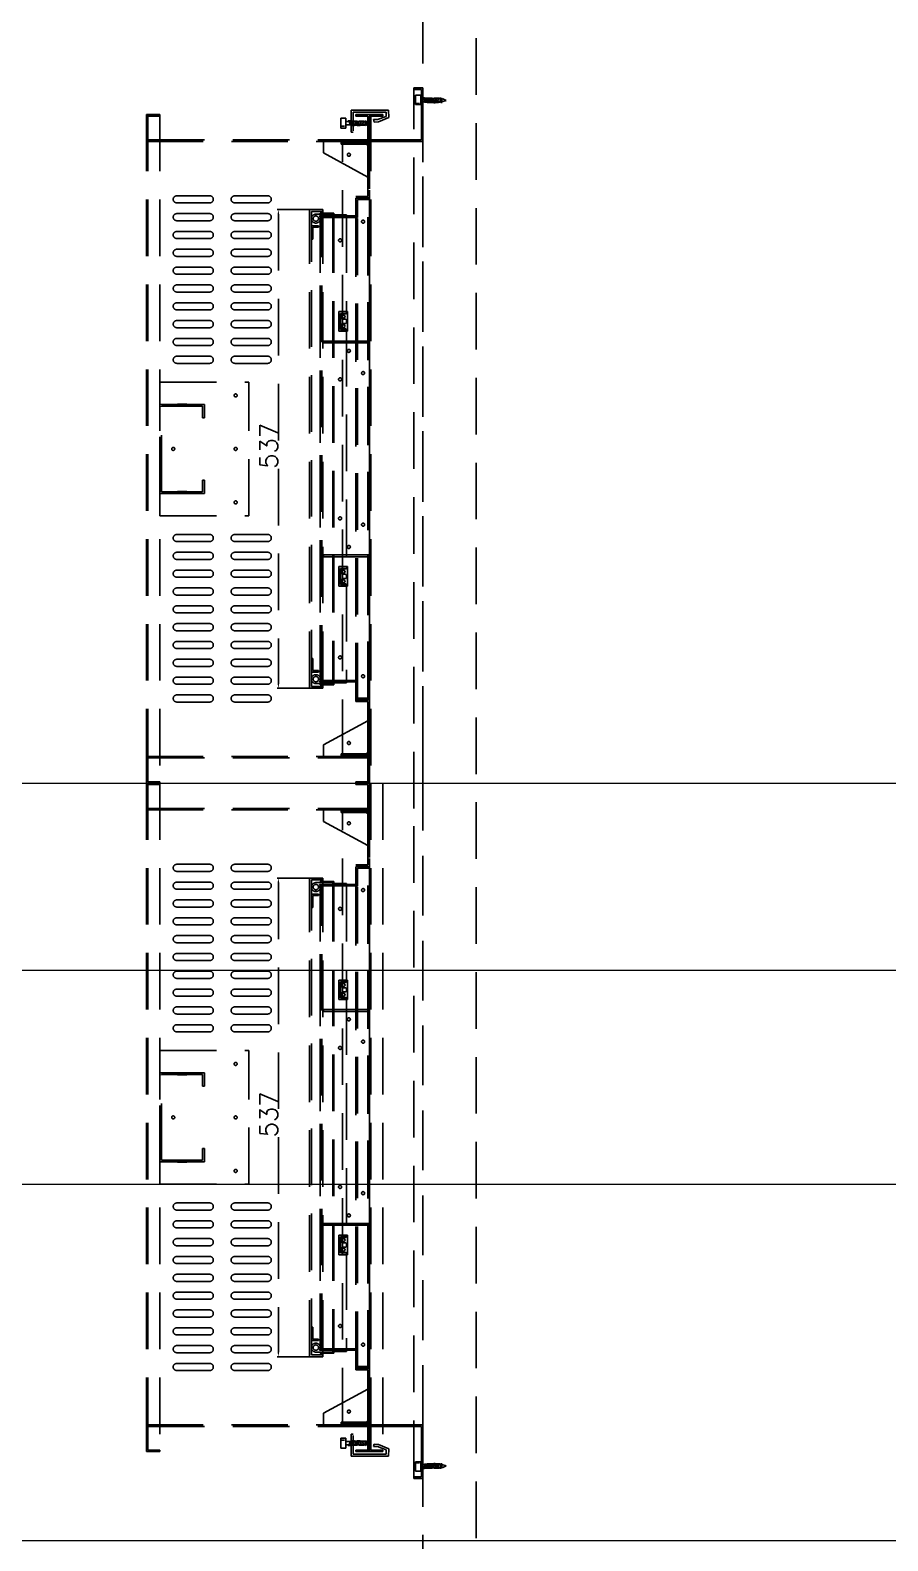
# Model space of a CAD drawing. Extents: x -32000 to 416743, y -254124 to 144214.
# Drawn here: x 249085 to 250047, y 60400 to 62095 of the extents above; entities that cross this region are included whole.
import ezdxf

# ---------------------------------------------------------------- set-up
doc = ezdxf.new("R2010")
doc.units = 0
doc.header["$LTSCALE"] = 10
doc.linetypes.add('XFM1Q40$0$HIDDEN', pattern=[9.525, 6.35, -3.175])
for name, color, linetype in [('XFM1Q40$0$TYPE14X10', 7, 'Continuous'), ('XFM7P40ICA$0$H12PL4$0$L40_19_MEJI', 252, 'Continuous'), ('XFM7P40ICA$0$H12PL4$0$L40_19_設備基礎', 252, 'Continuous')]:
    doc.layers.add(name, color=color, linetype=linetype)
doc.styles.add('XFM1Q40$0$STANDARD', font='SIMPLEX', dxfattribs={"bigfont": 'BIGFONT'})

# ---------------------------------------------------------------- blocks, each defined once
blk = doc.blocks.new('XFM1Q40')
at = {"layer": 'XFM1Q40$0$TYPE14X10', "color": 252, "linetype": 'XFM1Q40$0$HIDDEN'}
for p, q in [((249525, 59200), (249525, 63300)), ((249585, 59260), (249585, 63240)), ((249525, 62030), (249515, 62030)), ((249515, 62030), (249515, 62028.4)), ((249515, 61221.6), (249515, 62030)), ((249515, 62028.4), (249523.4, 62028.4)), ((249523.4, 61971.6), (249523.4, 62028.4)), ((249525, 61970), (249525, 62030)), ((249516.6, 62011.5), (249516.6, 62021.8)), ((249516.6, 62021.8), (249522.8, 62021.8)), ((249522.8, 62011.5), (249516.6, 62011.5)), ((249518, 62012.6), (249521.1, 62012.6)), ((249522.8, 62021.8), (249522.8, 62011.5)), ((249522.9, 62014.4), (249522.9, 62018.1)), ((249522.9, 62018.1), (249546.3, 62018.1)), ((249546.3, 62014.4), (249522.9, 62014.4)), ((249526.1, 62019.6), (249527.6, 62013.4)), ((249527.3, 62019.4), (249528.9, 62013.2)), ((249529, 62019.1), (249530.6, 62012.9)), ((249530.8, 62019.1), (249532.4, 62012.9)), ((249532.8, 62019.2), (249534.3, 62013)), ((249534.7, 62019.1), (249536.3, 62012.9)), ((249536.6, 62018.8), (249538.1, 62012.6)), ((249538.5, 62019.2), (249540.1, 62013)), ((249540.5, 62019.2), (249542, 62013)), ((249542.1, 62019.3), (249543.7, 62013.1)), ((249544.3, 62019.2), (249545.8, 62013)), ((249546.2, 62014.4), (249551, 62016)), ((249546.3, 62018.1), (249546.3, 62014.4)), ((249551, 62016), (249546.5, 62018)), ((249215, 62000), (249215, 61250)), ((249215, 61970), (249215, 62000)), ((249215, 62000), (249230, 62000)), ((249215, 62000), (249230, 62000)), ((249216.6, 62000), (249216.6, 61250)), ((249216.6, 61971.6), (249216.6, 61998.4)), ((249216.6, 61998.4), (249230, 61998.4)), ((249230, 62000), (249230, 61250)), ((249230, 61998.4), (249230, 62000)), ((249433, 61984.9), (249433, 61995.9)), ((249433, 61995.9), (249438.7, 61995.9)), ((249438.7, 61995.9), (249438.7, 61984.9)), ((249441.9, 61993.9), (249443.5, 61987.7)), ((249486.5, 62005.1), (249444.7, 62005.1)), ((249444.7, 62005.1), (249444.7, 61980.4)), ((249446.8, 61981.8), (249446.8, 62002.8)), ((249446.8, 62002.8), (249483.8, 62002.8)), ((249450, 61998.4), (249450, 62000)), ((249450, 62000), (249465, 62000)), ((249450, 62000), (249465, 62000)), ((249450, 61998.4), (249463.4, 61998.4)), ((249463.4, 61250), (249463.4, 62000)), ((249463.4, 61971.6), (249463.4, 61998.4)), ((249465, 62000), (249465, 61250)), ((249465, 62000), (249480, 62000)), ((249465, 62000), (249480, 62000)), ((249465, 61970), (249465, 62000)), ((249465, 62000), (249480, 62000)), ((249465, 62000), (249480, 62000)), ((249465, 61970), (249465, 62000)), ((249465, 61250), (249465, 62000)), ((249465, 61970), (249465, 62000)), ((249466.6, 62000), (249466.6, 61250)), ((249466.6, 61998.4), (249480, 61998.4)), ((249466.6, 61971.6), (249466.6, 61998.4)), ((249466.6, 61971.6), (249466.6, 61998.4)), ((249466.6, 61998.4), (249480, 61998.4)), ((249474.1, 61994.4), (249469.8, 61994.4)), ((249469.8, 61994.4), (249470.4, 61991.7)), ((249483.8, 61998.1), (249474.1, 61994.4)), ((249475.4, 61992.1), (249486.8, 61996.7)), ((249480, 61998.4), (249480, 62000)), ((249480, 61998.4), (249480, 62000)), ((249483.8, 62002.8), (249483.8, 61998.1)), ((249486.8, 61996.7), (249486.5, 62005.1)), ((249438.7, 61984.9), (249433, 61984.9)), ((249433.8, 61987), (249437, 61987)), ((249438.7, 61988.7), (249438.7, 61992.4)), ((249438.7, 61992.4), (249462.1, 61992.4)), ((249462.1, 61988.7), (249438.7, 61988.7)), ((249443.1, 61993.7), (249444.7, 61987.5)), ((249444.7, 61980.4), (249446.7, 61980.4)), ((249444.8, 61993.4), (249446.4, 61987.2)), ((249446.6, 61993.4), (249448.2, 61987.2)), ((249448.6, 61993.5), (249450.1, 61987.3)), ((249450.5, 61993.4), (249452.1, 61987.2)), ((249452.4, 61993.1), (249453.9, 61987)), ((249454.4, 61993.5), (249455.9, 61987.3)), ((249456.3, 61993.5), (249457.8, 61987.3)), ((249458, 61993.6), (249459.5, 61987.5)), ((249460.1, 61993.5), (249461.7, 61987.3)), ((249462.1, 61992.4), (249462.1, 61988.7)), ((249470.4, 61991.7), (249475.4, 61992.1)), ((249215, 61970), (249465, 61970)), ((249216.6, 61971.6), (249463.4, 61971.6)), ((249216.6, 61971.6), (249463.4, 61971.6)), ((249433.4, 61970), (249413.4, 61970)), ((249413.4, 61957), (249413.4, 61970)), ((249433.4, 61967), (249433.4, 61970)), ((249460.4, 61967), (249433.4, 61967)), ((249435, 61280.4), (249435, 61969.6)), ((249435, 61969.6), (249465, 61969.6)), ((249435, 61968), (249463.4, 61968)), ((249463.4, 61908.2), (249463.4, 61968)), ((249463.4, 61930), (249463.4, 61964)), ((249465, 61970), (249525, 61970)), ((249465, 61280.4), (249465, 61969.6)), ((249466.6, 61971.6), (249523.4, 61971.6)), ((249466.6, 61971.6), (249523.4, 61971.6)), ((249525, 61280), (249525, 61970)), ((249413.4, 61957), (249463.4, 61930)), ((249286, 61909), (249249, 61909)), ((249286, 61901), (249249, 61901)), ((249351, 61909), (249314, 61909)), ((249351, 61901), (249314, 61901)), ((249397.4, 61893.5), (249361.7, 61893.5)), ((249398, 61356.5), (249398, 61893.5)), ((249413, 61893.5), (249398, 61893.5)), ((249413, 61356.5), (249413, 61893.5)), ((249450, 61341.8), (249450, 61908.2)), ((249450, 61908.2), (249463.4, 61908.2)), ((249450, 61906.6), (249465, 61906.6)), ((249450, 61343.8), (249450, 61906.3)), ((249450, 61906.3), (249450, 61886.4)), ((249465, 61906.3), (249450, 61906.3)), ((249465, 61906.3), (249450, 61906.3)), ((249451.6, 61343.8), (249451.6, 61906.3)), ((249451.6, 61904.7), (249451.6, 61884.8)), ((249465, 61904.7), (249451.6, 61904.7)), ((249463.4, 61343.4), (249463.4, 61906.6)), ((249465, 61343.8), (249465, 61906.3)), ((249465, 61904.7), (249465, 61906.3)), ((249286, 61889), (249249, 61889)), ((249286, 61881), (249249, 61881)), ((249351, 61889), (249314, 61889)), ((249351, 61881), (249314, 61881)), ((249363, 61888.5), (249363, 61361.5)), ((249400, 61358.5), (249400, 61891.5)), ((249413, 61891.5), (249400, 61891.5)), ((249400, 61875.4), (249400, 61860.4)), ((249408, 61875.4), (249400, 61875.4)), ((249405, 61888.4), (249424, 61888.4)), ((249408, 61875.4), (249408, 61873.8)), ((249409, 61886.4), (249424, 61886.4)), ((249425.2, 61889.6), (249410, 61889.6)), ((249410, 61888.4), (249410, 61889.6)), ((249424, 61888.4), (249410, 61888.4)), ((249410, 61886.4), (249450, 61886.4)), ((249410, 61875.8), (249410, 61886.4)), ((249410, 61886.2), (249451.6, 61886.2)), ((249410, 61363.8), (249410, 61886.2)), ((249410, 61886), (249439.2, 61886)), ((249410, 61886), (249410, 61364)), ((249411.6, 61875.8), (249410, 61875.8)), ((249411.6, 61363.8), (249411.6, 61886.2)), ((249411.6, 61884.8), (249451.6, 61884.8)), ((249411.6, 61875.8), (249411.6, 61884.8)), ((249424, 61886.4), (249424, 61888.4)), ((249424, 61886.4), (249424, 61888.4)), ((249439.2, 61886.4), (249424, 61886.4)), ((249424, 61886), (249424, 61364)), ((249425.2, 61887.6), (249425.2, 61889.6)), ((249439.2, 61887.6), (249425.2, 61887.6)), ((249425.2, 61886), (249425.2, 61364)), ((249439.2, 61886.4), (249439.2, 61887.6)), ((249439.2, 61886), (249439.2, 61777.5)), ((249286, 61869), (249249, 61869)), ((249286, 61861), (249249, 61861)), ((249351, 61869), (249314, 61869)), ((249351, 61861), (249314, 61861)), ((249401.6, 61860.4), (249400, 61860.4)), ((249401.6, 61873.8), (249401.6, 61860.4)), ((249408, 61873.8), (249401.6, 61873.8)), ((249286, 61849), (249249, 61849)), ((249351, 61849), (249314, 61849)), ((249286, 61841), (249249, 61841)), ((249286, 61829), (249249, 61829)), ((249351, 61841), (249314, 61841)), ((249351, 61829), (249314, 61829)), ((249286, 61821), (249249, 61821)), ((249286, 61809), (249249, 61809)), ((249351, 61821), (249314, 61821)), ((249351, 61809), (249314, 61809)), ((249286, 61801), (249249, 61801)), ((249351, 61801), (249314, 61801)), ((249286, 61789), (249249, 61789)), ((249286, 61781), (249249, 61781)), ((249351, 61789), (249314, 61789)), ((249351, 61781), (249314, 61781)), ((249430.6, 61779.1), (249440.6, 61779.1)), ((249430.6, 61779.1), (249430.6, 61757.1)), ((249432.6, 61777.1), (249440.6, 61777.1)), ((249432.6, 61777.1), (249432.6, 61759.1)), ((249436, 61776.5), (249438.2, 61776.5)), ((249440.6, 61757.1), (249440.6, 61779.1)), ((249286, 61769), (249249, 61769)), ((249286, 61761), (249249, 61761)), ((249351, 61769), (249314, 61769)), ((249351, 61761), (249314, 61761)), ((249430.6, 61757.1), (249440.6, 61757.1)), ((249432.6, 61759.1), (249440.6, 61759.1)), ((249436, 61770.5), (249438.2, 61770.5)), ((249436, 61765.7), (249438.2, 61765.7)), ((249436, 61759.7), (249438.2, 61759.7)), ((249439.2, 61769.5), (249439.2, 61766.7)), ((249439.2, 61758.7), (249439.2, 61491.3)), ((249286, 61749), (249249, 61749)), ((249286, 61741), (249249, 61741)), ((249351, 61749), (249314, 61749)), ((249351, 61741), (249314, 61741)), ((249465, 61746), (249413.4, 61746)), ((249413.4, 61746), (249413.4, 61744)), ((249465, 61744), (249413.4, 61744)), ((249463.4, 61746), (249463.4, 61744)), ((249286, 61729), (249249, 61729)), ((249351, 61729), (249314, 61729)), ((249286, 61721), (249249, 61721)), ((249351, 61721), (249314, 61721)), ((249230, 61700), (249330, 61700)), ((249230, 61550), (249230, 61700)), ((249330, 61550), (249330, 61700)), ((249230, 61675), (249280, 61675)), ((249230, 61575), (249230, 61675)), ((249232, 61577), (249232, 61673)), ((249232, 61673), (249278, 61673)), ((249260.3, 61675.1), (249249.7, 61675.1)), ((249249.7, 61675.1), (249249.7, 61672.9)), ((249249.7, 61672.9), (249260.3, 61672.9)), ((249250, 61675), (249250, 61673)), ((249260, 61675), (249260, 61673)), ((249260.3, 61675.1), (249260.3, 61672.9)), ((249278, 61660), (249278, 61673)), ((249280, 61660), (249280, 61675)), ((249278, 61660), (249280, 61660)), ((249278, 61590), (249280, 61590)), ((249278, 61577), (249278, 61590)), ((249280, 61575), (249280, 61590)), ((249230, 61575), (249280, 61575)), ((249232, 61577), (249278, 61577)), ((249249.7, 61574.9), (249249.7, 61577.1)), ((249249.7, 61577.1), (249260.3, 61577.1)), ((249260.3, 61574.9), (249249.7, 61574.9)), ((249250, 61575), (249250, 61577)), ((249260, 61575), (249260, 61577)), ((249260.3, 61574.9), (249260.3, 61577.1)), ((249230, 61550), (249330, 61550)), ((249286, 61529), (249249, 61529)), ((249286, 61521), (249249, 61521)), ((249351, 61529), (249314, 61529)), ((249351, 61521), (249314, 61521)), ((249286, 61509), (249249, 61509)), ((249351, 61509), (249314, 61509)), ((249465, 61506), (249413.4, 61506)), ((249413.4, 61504), (249413.4, 61506)), ((249465, 61504), (249413.4, 61504)), ((249463.4, 61504), (249463.4, 61506)), ((249286, 61501), (249249, 61501)), ((249286, 61489), (249249, 61489)), ((249351, 61501), (249314, 61501)), ((249351, 61489), (249314, 61489)), ((249430.6, 61492.9), (249430.6, 61470.9)), ((249430.6, 61492.9), (249440.6, 61492.9)), ((249432.6, 61490.9), (249432.6, 61472.9)), ((249432.6, 61490.9), (249440.6, 61490.9)), ((249436, 61490.3), (249438.2, 61490.3)), ((249440.6, 61470.9), (249440.6, 61492.9)), ((249286, 61481), (249249, 61481)), ((249286, 61469), (249249, 61469)), ((249351, 61481), (249314, 61481)), ((249351, 61469), (249314, 61469)), ((249430.6, 61470.9), (249440.6, 61470.9)), ((249432.6, 61472.9), (249440.6, 61472.9)), ((249436, 61484.3), (249438.2, 61484.3)), ((249436, 61479.5), (249438.2, 61479.5)), ((249436, 61473.5), (249438.2, 61473.5)), ((249439.2, 61483.3), (249439.2, 61480.5)), ((249439.2, 61472.5), (249439.2, 61364)), ((249286, 61461), (249249, 61461)), ((249351, 61461), (249314, 61461)), ((249286, 61449), (249249, 61449)), ((249286, 61441), (249249, 61441)), ((249351, 61449), (249314, 61449)), ((249351, 61441), (249314, 61441)), ((249286, 61429), (249249, 61429)), ((249286, 61421), (249249, 61421)), ((249351, 61429), (249314, 61429)), ((249351, 61421), (249314, 61421)), ((249286, 61409), (249249, 61409)), ((249286, 61401), (249249, 61401)), ((249351, 61409), (249314, 61409)), ((249351, 61401), (249314, 61401)), ((249286, 61389), (249249, 61389)), ((249351, 61389), (249314, 61389)), ((249400, 61374.7), (249400, 61389.7)), ((249401.6, 61389.7), (249400, 61389.7)), ((249401.6, 61376.3), (249401.6, 61389.7)), ((249286, 61381), (249249, 61381)), ((249286, 61369), (249249, 61369)), ((249351, 61381), (249314, 61381)), ((249351, 61369), (249314, 61369)), ((249408, 61374.7), (249400, 61374.7)), ((249408, 61376.3), (249401.6, 61376.3)), ((249408, 61374.7), (249408, 61376.3)), ((249411.6, 61374.3), (249410, 61374.3)), ((249410, 61374.3), (249410, 61363.7)), ((249411.6, 61374.3), (249411.6, 61365.3)), ((249286, 61361), (249249, 61361)), ((249351, 61361), (249314, 61361)), ((249397.4, 61356.5), (249361.7, 61356.5)), ((249413, 61356.5), (249398, 61356.5)), ((249413, 61358.5), (249400, 61358.5)), ((249405, 61361.7), (249424, 61361.7)), ((249409, 61363.7), (249424, 61363.7)), ((249410, 61364), (249439.2, 61364)), ((249410, 61363.8), (249451.6, 61363.8)), ((249410, 61363.7), (249450, 61363.7)), ((249410, 61361.7), (249410, 61360.5)), ((249424, 61361.7), (249410, 61361.7)), ((249425.2, 61360.5), (249410, 61360.5)), ((249411.6, 61365.3), (249451.6, 61365.3)), ((249439.2, 61363.7), (249424, 61363.7)), ((249424, 61363.7), (249424, 61361.7)), ((249424, 61363.7), (249424, 61361.7)), ((249439.2, 61362.5), (249425.2, 61362.5)), ((249425.2, 61362.5), (249425.2, 61360.5)), ((249439.2, 61363.7), (249439.2, 61362.5)), ((249450, 61343.8), (249450, 61363.7)), ((249451.6, 61345.4), (249451.6, 61365.3)), ((249286, 61349), (249249, 61349)), ((249286, 61341), (249249, 61341)), ((249351, 61349), (249314, 61349)), ((249351, 61341), (249314, 61341)), ((249465, 61343.8), (249450, 61343.8)), ((249450, 61343.8), (249465, 61343.8)), ((249450, 61343.4), (249465, 61343.4)), ((249450, 61341.8), (249463.4, 61341.8)), ((249465, 61345.4), (249451.6, 61345.4)), ((249463.4, 61282), (249463.4, 61341.8)), ((249465, 61345.4), (249465, 61343.8)), ((249413.4, 61293), (249463.4, 61320)), ((249463.4, 61320), (249463.4, 61286)), ((249413.4, 61293), (249413.4, 61280)), ((249433.4, 61283), (249433.4, 61280)), ((249460.4, 61283), (249433.4, 61283)), ((249215, 61280), (249465, 61280)), ((249215, 61280), (249215, 61250)), ((249216.6, 61278.4), (249463.4, 61278.4)), ((249216.6, 61278.4), (249463.4, 61278.4)), ((249216.6, 61278.4), (249216.6, 61251.6)), ((249433.4, 61280), (249413.4, 61280)), ((249435, 61282), (249463.4, 61282)), ((249435, 61280.4), (249465, 61280.4)), ((249463.4, 61278.4), (249463.4, 61251.6)), ((249465, 61280), (249465, 61250)), ((249515, 60471.6), (249515, 61280)), ((249525, 61220), (249525, 61280)), ((249215, 61250), (249215, 60500)), ((249215, 61220), (249215, 61250)), ((249215, 61250), (249230, 61250)), ((249215, 61250), (249230, 61250)), ((249215, 61250), (249230, 61250)), ((249215, 61250), (249230, 61250)), ((249216.6, 61251.6), (249230, 61251.6)), ((249216.6, 61250), (249216.6, 60500)), ((249216.6, 61221.6), (249216.6, 61248.4)), ((249216.6, 61248.4), (249230, 61248.4)), ((249230, 61251.6), (249230, 61250)), ((249230, 61250), (249230, 60500)), ((249230, 61248.4), (249230, 61250)), ((249450, 61251.6), (249450, 61250)), ((249450, 61251.6), (249463.4, 61251.6)), ((249450, 61248.4), (249450, 61250)), ((249450, 61250), (249465, 61250)), ((249450, 61250), (249465, 61250)), ((249450, 61250), (249465, 61250)), ((249450, 61250), (249465, 61250)), ((249450, 61248.4), (249463.4, 61248.4)), ((249463.4, 60500), (249463.4, 61250)), ((249463.4, 61221.6), (249463.4, 61248.4)), ((249465, 61250), (249465, 60500)), ((249465, 60500), (249465, 61250)), ((249465, 61220), (249465, 61250)), ((249466.6, 61250), (249466.6, 60500)), ((249480, 61250), (249480, 60500)), ((249215, 61220), (249465, 61220)), ((249216.6, 61221.6), (249463.4, 61221.6)), ((249216.6, 61221.6), (249463.4, 61221.6)), ((249433.4, 61220), (249413.4, 61220)), ((249413.4, 61207), (249413.4, 61220)), ((249433.4, 61217), (249433.4, 61220)), ((249460.4, 61217), (249433.4, 61217)), ((249435, 60530.4), (249435, 61219.6)), ((249435, 61219.6), (249465, 61219.6)), ((249435, 61218), (249463.4, 61218)), ((249463.4, 61158.2), (249463.4, 61218)), ((249465, 60530.4), (249465, 61219.6)), ((249525, 60530), (249525, 61220)), ((249413.4, 61207), (249463.4, 61180)), ((249463.4, 61180), (249463.4, 61214)), ((249286, 61159), (249249, 61159)), ((249286, 61151), (249249, 61151)), ((249351, 61159), (249314, 61159)), ((249351, 61151), (249314, 61151)), ((249450, 60591.8), (249450, 61158.2)), ((249450, 61158.2), (249463.4, 61158.2)), ((249450, 61156.6), (249465, 61156.6)), ((249450, 60593.8), (249450, 61156.3)), ((249450, 61156.3), (249450, 61136.4)), ((249465, 61156.3), (249450, 61156.3)), ((249465, 61156.3), (249450, 61156.3)), ((249451.6, 60593.8), (249451.6, 61156.3)), ((249451.6, 61154.7), (249451.6, 61134.8)), ((249465, 61154.7), (249451.6, 61154.7)), ((249463.4, 60593.4), (249463.4, 61156.6)), ((249465, 60593.8), (249465, 61156.3)), ((249465, 61154.7), (249465, 61156.3)), ((249286, 61139), (249249, 61139)), ((249286, 61131), (249249, 61131)), ((249351, 61139), (249314, 61139)), ((249351, 61131), (249314, 61131)), ((249397.4, 61143.5), (249361.7, 61143.5)), ((249363, 61138.5), (249363, 60611.5)), ((249398, 60606.5), (249398, 61143.5)), ((249413, 61143.5), (249398, 61143.5)), ((249400, 60608.5), (249400, 61141.5)), ((249413, 61141.5), (249400, 61141.5)), ((249405, 61138.4), (249424, 61138.4)), ((249409, 61136.4), (249424, 61136.4)), ((249425.2, 61139.6), (249410, 61139.6)), ((249410, 61138.4), (249410, 61139.6)), ((249424, 61138.4), (249410, 61138.4)), ((249410, 61136.4), (249450, 61136.4)), ((249410, 61125.8), (249410, 61136.4)), ((249410, 61136.2), (249451.6, 61136.2)), ((249410, 60613.8), (249410, 61136.2)), ((249410, 61136), (249439.2, 61136)), ((249410, 61136), (249410, 60614)), ((249411.6, 60613.8), (249411.6, 61136.2)), ((249411.6, 61134.8), (249451.6, 61134.8)), ((249411.6, 61125.8), (249411.6, 61134.8)), ((249413, 60606.5), (249413, 61143.5)), ((249424, 61136.4), (249424, 61138.4)), ((249424, 61136.4), (249424, 61138.4)), ((249439.2, 61136.4), (249424, 61136.4)), ((249424, 61136), (249424, 60614)), ((249425.2, 61137.6), (249425.2, 61139.6)), ((249439.2, 61137.6), (249425.2, 61137.6)), ((249425.2, 61136), (249425.2, 60614)), ((249439.2, 61136.4), (249439.2, 61137.6)), ((249439.2, 61136), (249439.2, 61027.5)), ((249286, 61119), (249249, 61119)), ((249351, 61119), (249314, 61119)), ((249400, 61125.4), (249400, 61110.4)), ((249408, 61125.4), (249400, 61125.4)), ((249401.6, 61123.8), (249401.6, 61110.4)), ((249408, 61123.8), (249401.6, 61123.8)), ((249408, 61125.4), (249408, 61123.8)), ((249411.6, 61125.8), (249410, 61125.8)), ((249286, 61111), (249249, 61111)), ((249286, 61099), (249249, 61099)), ((249351, 61111), (249314, 61111)), ((249351, 61099), (249314, 61099)), ((249401.6, 61110.4), (249400, 61110.4)), ((249286, 61091), (249249, 61091)), ((249286, 61079), (249249, 61079)), ((249351, 61091), (249314, 61091)), ((249351, 61079), (249314, 61079)), ((249286, 61071), (249249, 61071)), ((249351, 61071), (249314, 61071)), ((249286, 61059), (249249, 61059)), ((249286, 61051), (249249, 61051)), ((249351, 61059), (249314, 61059)), ((249351, 61051), (249314, 61051)), ((249286, 61039), (249249, 61039)), ((249286, 61031), (249249, 61031)), ((249351, 61039), (249314, 61039)), ((249351, 61031), (249314, 61031)), ((249430.6, 61029.1), (249440.6, 61029.1)), ((249430.6, 61029.1), (249430.6, 61007.1)), ((249440.6, 61007.1), (249440.6, 61029.1)), ((249286, 61019), (249249, 61019)), ((249286, 61011), (249249, 61011)), ((249351, 61019), (249314, 61019)), ((249351, 61011), (249314, 61011)), ((249432.6, 61027.1), (249440.6, 61027.1)), ((249432.6, 61027.1), (249432.6, 61009.1)), ((249436, 61026.5), (249438.2, 61026.5)), ((249436, 61020.5), (249438.2, 61020.5)), ((249436, 61015.7), (249438.2, 61015.7)), ((249439.2, 61019.5), (249439.2, 61016.7)), ((249286, 60999), (249249, 60999)), ((249351, 60999), (249314, 60999)), ((249465, 60996), (249413.4, 60996)), ((249413.4, 60996), (249413.4, 60994)), ((249465, 60994), (249413.4, 60994)), ((249430.6, 61007.1), (249440.6, 61007.1)), ((249432.6, 61009.1), (249440.6, 61009.1)), ((249436, 61009.7), (249438.2, 61009.7)), ((249439.2, 61008.7), (249439.2, 60741.3)), ((249463.4, 60996), (249463.4, 60994)), ((249286, 60991), (249249, 60991)), ((249286, 60979), (249249, 60979)), ((249351, 60991), (249314, 60991)), ((249351, 60979), (249314, 60979)), ((249286, 60971), (249249, 60971)), ((249351, 60971), (249314, 60971)), ((249230, 60950), (249330, 60950)), ((249230, 60800), (249230, 60950)), ((249330, 60800), (249330, 60950)), ((249230, 60925), (249280, 60925)), ((249230, 60825), (249230, 60925)), ((249232, 60827), (249232, 60923)), ((249232, 60923), (249278, 60923)), ((249260.3, 60925.1), (249249.7, 60925.1)), ((249249.7, 60925.1), (249249.7, 60922.9)), ((249249.7, 60922.9), (249260.3, 60922.9)), ((249250, 60925), (249250, 60923)), ((249260, 60925), (249260, 60923)), ((249260.3, 60925.1), (249260.3, 60922.9)), ((249278, 60910), (249278, 60923)), ((249278, 60910), (249280, 60910)), ((249280, 60910), (249280, 60925)), ((249230, 60825), (249280, 60825)), ((249232, 60827), (249278, 60827)), ((249249.7, 60824.9), (249249.7, 60827.1)), ((249249.7, 60827.1), (249260.3, 60827.1)), ((249260.3, 60824.9), (249249.7, 60824.9)), ((249250, 60825), (249250, 60827)), ((249260, 60825), (249260, 60827)), ((249260.3, 60824.9), (249260.3, 60827.1)), ((249278, 60840), (249280, 60840)), ((249278, 60827), (249278, 60840)), ((249280, 60825), (249280, 60840)), ((249230, 60800), (249330, 60800)), ((249286, 60779), (249249, 60779)), ((249351, 60779), (249314, 60779)), ((249286, 60771), (249249, 60771)), ((249286, 60759), (249249, 60759)), ((249351, 60771), (249314, 60771)), ((249351, 60759), (249314, 60759)), ((249286, 60751), (249249, 60751)), ((249351, 60751), (249314, 60751)), ((249465, 60756), (249413.4, 60756)), ((249413.4, 60754), (249413.4, 60756)), ((249465, 60754), (249413.4, 60754)), ((249430.6, 60742.9), (249430.6, 60720.9)), ((249430.6, 60742.9), (249440.6, 60742.9)), ((249432.6, 60740.9), (249432.6, 60722.9)), ((249432.6, 60740.9), (249440.6, 60740.9)), ((249436, 60740.3), (249438.2, 60740.3)), ((249440.6, 60720.9), (249440.6, 60742.9)), ((249463.4, 60754), (249463.4, 60756)), ((249286, 60739), (249249, 60739)), ((249286, 60731), (249249, 60731)), ((249351, 60739), (249314, 60739)), ((249351, 60731), (249314, 60731)), ((249432.6, 60722.9), (249440.6, 60722.9)), ((249436, 60734.3), (249438.2, 60734.3)), ((249436, 60729.5), (249438.2, 60729.5)), ((249436, 60723.5), (249438.2, 60723.5)), ((249439.2, 60733.3), (249439.2, 60730.5)), ((249286, 60719), (249249, 60719)), ((249286, 60711), (249249, 60711)), ((249351, 60719), (249314, 60719)), ((249351, 60711), (249314, 60711)), ((249430.6, 60720.9), (249440.6, 60720.9)), ((249439.2, 60722.5), (249439.2, 60614)), ((249286, 60699), (249249, 60699)), ((249286, 60691), (249249, 60691)), ((249351, 60699), (249314, 60699)), ((249351, 60691), (249314, 60691)), ((249286, 60679), (249249, 60679)), ((249351, 60679), (249314, 60679)), ((249286, 60671), (249249, 60671)), ((249286, 60659), (249249, 60659)), ((249351, 60671), (249314, 60671)), ((249351, 60659), (249314, 60659)), ((249286, 60651), (249249, 60651)), ((249286, 60639), (249249, 60639)), ((249351, 60651), (249314, 60651)), ((249351, 60639), (249314, 60639)), ((249400, 60624.7), (249400, 60639.7)), ((249401.6, 60639.7), (249400, 60639.7)), ((249401.6, 60626.3), (249401.6, 60639.7)), ((249286, 60631), (249249, 60631)), ((249351, 60631), (249314, 60631)), ((249408, 60624.7), (249400, 60624.7)), ((249408, 60626.3), (249401.6, 60626.3)), ((249408, 60624.7), (249408, 60626.3)), ((249411.6, 60624.3), (249410, 60624.3)), ((249410, 60624.3), (249410, 60613.7)), ((249411.6, 60624.3), (249411.6, 60615.3)), ((249286, 60619), (249249, 60619)), ((249286, 60611), (249249, 60611)), ((249351, 60619), (249314, 60619)), ((249351, 60611), (249314, 60611)), ((249397.4, 60606.5), (249361.7, 60606.5)), ((249413, 60606.5), (249398, 60606.5)), ((249413, 60608.5), (249400, 60608.5)), ((249405, 60611.7), (249424, 60611.7)), ((249409, 60613.7), (249424, 60613.7)), ((249410, 60614), (249439.2, 60614)), ((249410, 60613.8), (249451.6, 60613.8)), ((249410, 60613.7), (249450, 60613.7)), ((249410, 60611.7), (249410, 60610.5)), ((249424, 60611.7), (249410, 60611.7)), ((249425.2, 60610.5), (249410, 60610.5)), ((249411.6, 60615.3), (249451.6, 60615.3)), ((249439.2, 60613.7), (249424, 60613.7)), ((249424, 60613.7), (249424, 60611.7)), ((249424, 60613.7), (249424, 60611.7)), ((249439.2, 60612.5), (249425.2, 60612.5)), ((249425.2, 60612.5), (249425.2, 60610.5)), ((249439.2, 60613.7), (249439.2, 60612.5)), ((249450, 60593.8), (249450, 60613.7)), ((249451.6, 60595.4), (249451.6, 60615.3)), ((249286, 60599), (249249, 60599)), ((249286, 60591), (249249, 60591)), ((249351, 60599), (249314, 60599)), ((249351, 60591), (249314, 60591)), ((249465, 60593.8), (249450, 60593.8)), ((249450, 60593.8), (249465, 60593.8)), ((249450, 60593.4), (249465, 60593.4)), ((249450, 60591.8), (249463.4, 60591.8)), ((249465, 60595.4), (249451.6, 60595.4)), ((249463.4, 60532), (249463.4, 60591.8)), ((249465, 60595.4), (249465, 60593.8)), ((249413.4, 60543), (249463.4, 60570)), ((249463.4, 60570), (249463.4, 60536)), ((249413.4, 60543), (249413.4, 60530)), ((249215, 60530), (249465, 60530)), ((249215, 60530), (249215, 60500)), ((249216.6, 60528.4), (249463.4, 60528.4)), ((249216.6, 60528.4), (249463.4, 60528.4)), ((249216.6, 60528.4), (249216.6, 60501.6)), ((249433.4, 60530), (249413.4, 60530)), ((249433.4, 60533), (249433.4, 60530)), ((249460.4, 60533), (249433.4, 60533)), ((249435, 60532), (249463.4, 60532)), ((249435, 60530.4), (249465, 60530.4)), ((249444.7, 60494.9), (249444.7, 60519.6)), ((249444.7, 60519.6), (249446.7, 60519.6)), ((249463.4, 60528.4), (249463.4, 60501.6)), ((249465, 60530), (249465, 60500)), ((249465, 60530), (249525, 60530)), ((249465, 60530), (249465, 60500)), ((249466.6, 60528.4), (249523.4, 60528.4)), ((249466.6, 60528.4), (249523.4, 60528.4)), ((249466.6, 60528.4), (249466.6, 60501.6)), ((249523.4, 60528.4), (249523.4, 60471.6)), ((249525, 60530), (249525, 60470)), ((249433, 60515.1), (249433, 60504.1)), ((249438.7, 60515.1), (249433, 60515.1)), ((249433, 60504.1), (249438.7, 60504.1)), ((249433.8, 60513), (249437, 60513)), ((249438.7, 60504.1), (249438.7, 60515.1)), ((249438.7, 60511.3), (249438.7, 60507.6)), ((249462.1, 60511.3), (249438.7, 60511.3)), ((249438.7, 60507.6), (249462.1, 60507.6)), ((249441.9, 60506.1), (249443.5, 60512.3)), ((249443.1, 60506.3), (249444.7, 60512.5)), ((249444.8, 60506.6), (249446.4, 60512.8)), ((249446.6, 60506.6), (249448.2, 60512.8)), ((249446.8, 60518.2), (249446.8, 60497.2)), ((249448.6, 60506.5), (249450.1, 60512.7)), ((249450.5, 60506.6), (249452.1, 60512.8)), ((249452.4, 60506.9), (249453.9, 60513)), ((249454.4, 60506.5), (249455.9, 60512.7)), ((249456.3, 60506.5), (249457.8, 60512.7)), ((249458, 60506.4), (249459.5, 60512.5)), ((249460.1, 60506.5), (249461.7, 60512.7)), ((249462.1, 60507.6), (249462.1, 60511.3)), ((249469.8, 60505.6), (249470.4, 60508.3)), ((249474.1, 60505.6), (249469.8, 60505.6)), ((249470.4, 60508.3), (249475.4, 60507.9)), ((249483.8, 60501.9), (249474.1, 60505.6)), ((249475.4, 60507.9), (249486.8, 60503.3)), ((249486.8, 60503.3), (249486.5, 60494.9)), ((249215, 60500), (249230, 60500)), ((249215, 60500), (249230, 60500)), ((249216.6, 60501.6), (249230, 60501.6)), ((249230, 60501.6), (249230, 60500)), ((249486.5, 60494.9), (249444.7, 60494.9)), ((249446.8, 60497.2), (249483.8, 60497.2)), ((249450, 60501.6), (249450, 60500)), ((249450, 60501.6), (249463.4, 60501.6)), ((249450, 60501.6), (249463.4, 60501.6)), ((249450, 60501.6), (249450, 60500)), ((249450, 60500), (249465, 60500)), ((249450, 60500), (249465, 60500)), ((249450, 60500), (249465, 60500)), ((249450, 60500), (249465, 60500)), ((249465, 60500), (249480, 60500)), ((249465, 60500), (249480, 60500)), ((249465, 60500), (249480, 60500)), ((249465, 60500), (249480, 60500)), ((249465, 60500), (249480, 60500)), ((249465, 60500), (249480, 60500)), ((249466.6, 60501.6), (249480, 60501.6)), ((249466.6, 60501.6), (249480, 60501.6)), ((249466.6, 60501.6), (249480, 60501.6)), ((249480, 60501.6), (249480, 60500)), ((249480, 60501.6), (249480, 60500)), ((249480, 60501.6), (249480, 60500)), ((249483.8, 60497.2), (249483.8, 60501.9)), ((249516.6, 60488.5), (249516.6, 60478.2)), ((249522.8, 60488.5), (249516.6, 60488.5)), ((249518, 60487.4), (249521.1, 60487.4)), ((249522.8, 60478.2), (249522.8, 60488.5)), ((249522.9, 60485.6), (249522.9, 60481.9)), ((249546.3, 60485.6), (249522.9, 60485.6)), ((249526.1, 60480.4), (249527.6, 60486.6)), ((249527.3, 60480.6), (249528.9, 60486.8)), ((249529, 60480.9), (249530.6, 60487.1)), ((249530.8, 60480.9), (249532.4, 60487.1)), ((249532.8, 60480.8), (249534.3, 60487)), ((249534.7, 60480.9), (249536.3, 60487.1)), ((249536.6, 60481.2), (249538.1, 60487.4)), ((249538.5, 60480.8), (249540.1, 60487)), ((249540.5, 60480.8), (249542, 60487)), ((249542.1, 60480.7), (249543.7, 60486.9)), ((249544.3, 60480.8), (249545.8, 60487)), ((249546.2, 60485.6), (249551, 60484)), ((249546.3, 60481.9), (249546.3, 60485.6)), ((249515, 60470), (249515, 60471.6)), ((249515, 60471.6), (249523.4, 60471.6)), ((249515, 60470), (249515, 60471.6)), ((249515, 60471.6), (249523.4, 60471.6)), ((249525, 60470), (249515, 60470)), ((249525, 60470), (249515, 60470)), ((249516.6, 60478.2), (249522.8, 60478.2)), ((249522.9, 60481.9), (249546.3, 60481.9)), ((249551, 60484), (249546.5, 60482))]:
    blk.add_line(p, q, dxfattribs=at)
for centre, radius in [((249442, 61955), 1.7), ((249442, 61955), 1.7), ((249405, 61883.4), 3), ((249458, 61880), 1.7), ((249458, 61880), 1.7), ((249432.2, 61859), 1.7), ((249432.2, 61859), 1.7), ((249436, 61773.5), 1.7), ((249436, 61773.5), 1.7), ((249436, 61773.5), 1.7), ((249436, 61762.7), 1.7), ((249436, 61762.7), 1.7), ((249436, 61762.7), 1.7), ((249442, 61735), 1.7), ((249442, 61735), 1.7), ((249458, 61710), 1.7), ((249458, 61710), 1.7), ((249432.2, 61703), 1.7), ((249432.2, 61703), 1.7), ((249315, 61685), 1.7), ((249315, 61685), 1.7), ((249245, 61625), 1.7), ((249245, 61625), 1.7), ((249315, 61625), 1.7), ((249315, 61625), 1.7), ((249315, 61565), 1.7), ((249315, 61565), 1.7), ((249432.2, 61547), 1.7), ((249432.2, 61547), 1.7), ((249458, 61540), 1.7), ((249458, 61540), 1.7), ((249442, 61515), 1.7), ((249442, 61515), 1.7), ((249436, 61487.3), 1.7), ((249436, 61487.3), 1.7), ((249436, 61476.5), 1.7), ((249436, 61476.5), 1.7), ((249432.2, 61391), 1.7), ((249432.2, 61391), 1.7), ((249405, 61366.7), 3), ((249458, 61370), 1.7), ((249458, 61370), 1.7), ((249442, 61295), 1.7), ((249442, 61295), 1.7), ((249442, 61205), 1.7), ((249442, 61205), 1.7), ((249405, 61133.4), 3), ((249458, 61130), 1.7), ((249458, 61130), 1.7), ((249432.2, 61109), 1.7), ((249432.2, 61109), 1.7), ((249436, 61023.5), 1.7), ((249436, 61023.5), 1.7), ((249436, 61023.5), 1.7), ((249436, 61012.7), 1.7), ((249436, 61012.7), 1.7), ((249436, 61012.7), 1.7), ((249442, 60985), 1.7), ((249442, 60985), 1.7), ((249458, 60960), 1.7), ((249458, 60960), 1.7), ((249432.2, 60953), 1.7), ((249432.2, 60953), 1.7), ((249315, 60935), 1.7), ((249315, 60935), 1.7), ((249245, 60875), 1.7), ((249245, 60875), 1.7), ((249315, 60875), 1.7), ((249315, 60875), 1.7), ((249315, 60815), 1.7), ((249315, 60815), 1.7), ((249432.2, 60797), 1.7), ((249432.2, 60797), 1.7), ((249458, 60790), 1.7), ((249458, 60790), 1.7), ((249442, 60765), 1.7), ((249442, 60765), 1.7), ((249436, 60737.3), 1.7), ((249436, 60737.3), 1.7), ((249436, 60726.5), 1.7), ((249436, 60726.5), 1.7), ((249432.2, 60641), 1.7), ((249432.2, 60641), 1.7), ((249458, 60620), 1.7), ((249458, 60620), 1.7), ((249405, 60616.7), 3), ((249442, 60545), 1.7), ((249442, 60545), 1.7)]:
    blk.add_circle(centre, radius, dxfattribs=at)
for centre, radius, start, end in [((249460.4, 61964), 3, 0, 90), ((249249, 61905), 4, 90, 270), ((249286, 61905), 4, 270, 90), ((249314, 61905), 4, 90, 270), ((249351, 61905), 4, 270, 90), ((249249, 61885), 4, 90, 270), ((249286, 61885), 4, 270, 90), ((249314, 61885), 4, 90, 270), ((249351, 61885), 4, 270, 90), ((249405, 61883.4), 5, 90, 36.8699), ((249249, 61865), 4, 90, 270), ((249286, 61865), 4, 270, 90), ((249314, 61865), 4, 90, 270), ((249351, 61865), 4, 270, 90), ((249249, 61845), 4, 90, 270), ((249286, 61845), 4, 270, 90), ((249314, 61845), 4, 90, 270), ((249351, 61845), 4, 270, 90), ((249249, 61825), 4, 90, 270), ((249286, 61825), 4, 270, 90), ((249314, 61825), 4, 90, 270), ((249351, 61825), 4, 270, 90), ((249249, 61805), 4, 90, 270), ((249286, 61805), 4, 270, 90), ((249314, 61805), 4, 90, 270), ((249351, 61805), 4, 270, 90), ((249249, 61785), 4, 90, 270), ((249286, 61785), 4, 270, 90), ((249314, 61785), 4, 90, 270), ((249351, 61785), 4, 270, 90), ((249436, 61773.5), 3, 90, 270), ((249438.2, 61777.5), 1, 270, 0), ((249249, 61765), 4, 90, 270), ((249286, 61765), 4, 270, 90), ((249314, 61765), 4, 90, 270), ((249351, 61765), 4, 270, 90), ((249436, 61762.7), 3, 90, 270), ((249438.2, 61769.5), 1, 0, 90), ((249438.2, 61766.7), 1, 270, 0), ((249438.2, 61758.7), 1, 0, 90), ((249249, 61745), 4, 90, 270), ((249286, 61745), 4, 270, 90), ((249314, 61745), 4, 90, 270), ((249351, 61745), 4, 270, 90), ((249249, 61725), 4, 90, 270), ((249286, 61725), 4, 270, 90), ((249314, 61725), 4, 90, 270), ((249351, 61725), 4, 270, 90), ((249249, 61525), 4, 90, 270), ((249286, 61525), 4, 270, 90), ((249314, 61525), 4, 90, 270), ((249351, 61525), 4, 270, 90), ((249249, 61505), 4, 90, 270), ((249286, 61505), 4, 270, 90), ((249314, 61505), 4, 90, 270), ((249351, 61505), 4, 270, 90), ((249249, 61485), 4, 90, 270), ((249286, 61485), 4, 270, 90), ((249314, 61485), 4, 90, 270), ((249351, 61485), 4, 270, 90), ((249436, 61487.3), 3, 90, 270), ((249438.2, 61491.3), 1, 270, 0), ((249249, 61465), 4, 90, 270), ((249286, 61465), 4, 270, 90), ((249314, 61465), 4, 90, 270), ((249351, 61465), 4, 270, 90), ((249436, 61476.5), 3, 90, 270), ((249438.2, 61483.3), 1, 0, 90), ((249438.2, 61480.5), 1, 270, 0), ((249438.2, 61472.5), 1, 0, 90), ((249249, 61445), 4, 90, 270), ((249286, 61445), 4, 270, 90), ((249314, 61445), 4, 90, 270), ((249351, 61445), 4, 270, 90), ((249249, 61425), 4, 90, 270), ((249286, 61425), 4, 270, 90), ((249314, 61425), 4, 90, 270), ((249351, 61425), 4, 270, 90), ((249249, 61405), 4, 90, 270), ((249286, 61405), 4, 270, 90), ((249314, 61405), 4, 90, 270), ((249351, 61405), 4, 270, 90), ((249249, 61385), 4, 90, 270), ((249286, 61385), 4, 270, 90), ((249314, 61385), 4, 90, 270), ((249351, 61385), 4, 270, 90), ((249249, 61365), 4, 90, 270), ((249286, 61365), 4, 270, 90), ((249314, 61365), 4, 90, 270), ((249351, 61365), 4, 270, 90), ((249405, 61366.7), 5, 323.1301, 270), ((249249, 61345), 4, 90, 270), ((249286, 61345), 4, 270, 90), ((249314, 61345), 4, 90, 270), ((249351, 61345), 4, 270, 90), ((249460.4, 61286), 3, 270, 0), ((249460.4, 61214), 3, 0, 90), ((249249, 61155), 4, 90, 270), ((249286, 61155), 4, 270, 90), ((249314, 61155), 4, 90, 270), ((249351, 61155), 4, 270, 90), ((249249, 61135), 4, 90, 270), ((249286, 61135), 4, 270, 90), ((249314, 61135), 4, 90, 270), ((249351, 61135), 4, 270, 90), ((249405, 61133.4), 5, 90, 36.8699), ((249249, 61115), 4, 90, 270), ((249286, 61115), 4, 270, 90), ((249314, 61115), 4, 90, 270), ((249351, 61115), 4, 270, 90), ((249249, 61095), 4, 90, 270), ((249286, 61095), 4, 270, 90), ((249314, 61095), 4, 90, 270), ((249351, 61095), 4, 270, 90), ((249249, 61075), 4, 90, 270), ((249286, 61075), 4, 270, 90), ((249314, 61075), 4, 90, 270), ((249351, 61075), 4, 270, 90), ((249249, 61055), 4, 90, 270), ((249286, 61055), 4, 270, 90), ((249314, 61055), 4, 90, 270), ((249351, 61055), 4, 270, 90), ((249249, 61035), 4, 90, 270), ((249286, 61035), 4, 270, 90), ((249314, 61035), 4, 90, 270), ((249351, 61035), 4, 270, 90), ((249249, 61015), 4, 90, 270), ((249286, 61015), 4, 270, 90), ((249314, 61015), 4, 90, 270), ((249351, 61015), 4, 270, 90), ((249436, 61023.5), 3, 90, 270), ((249436, 61012.7), 3, 90, 270), ((249438.2, 61027.5), 1, 270, 0), ((249438.2, 61019.5), 1, 0, 90), ((249438.2, 61016.7), 1, 270, 0), ((249249, 60995), 4, 90, 270), ((249286, 60995), 4, 270, 90), ((249314, 60995), 4, 90, 270), ((249351, 60995), 4, 270, 90), ((249438.2, 61008.7), 1, 0, 90), ((249249, 60975), 4, 90, 270), ((249286, 60975), 4, 270, 90), ((249314, 60975), 4, 90, 270), ((249351, 60975), 4, 270, 90), ((249249, 60775), 4, 90, 270), ((249286, 60775), 4, 270, 90), ((249314, 60775), 4, 90, 270), ((249351, 60775), 4, 270, 90), ((249249, 60755), 4, 90, 270), ((249286, 60755), 4, 270, 90), ((249314, 60755), 4, 90, 270), ((249351, 60755), 4, 270, 90), ((249436, 60737.3), 3, 90, 270), ((249438.2, 60741.3), 1, 270, 0), ((249249, 60735), 4, 90, 270), ((249286, 60735), 4, 270, 90), ((249314, 60735), 4, 90, 270), ((249351, 60735), 4, 270, 90), ((249436, 60726.5), 3, 90, 270), ((249438.2, 60733.3), 1, 0, 90), ((249438.2, 60730.5), 1, 270, 0), ((249438.2, 60722.5), 1, 0, 90), ((249249, 60715), 4, 90, 270), ((249286, 60715), 4, 270, 90), ((249314, 60715), 4, 90, 270), ((249351, 60715), 4, 270, 90), ((249249, 60695), 4, 90, 270), ((249286, 60695), 4, 270, 90), ((249314, 60695), 4, 90, 270), ((249351, 60695), 4, 270, 90), ((249249, 60675), 4, 90, 270), ((249286, 60675), 4, 270, 90), ((249314, 60675), 4, 90, 270), ((249351, 60675), 4, 270, 90), ((249249, 60655), 4, 90, 270), ((249286, 60655), 4, 270, 90), ((249314, 60655), 4, 90, 270), ((249351, 60655), 4, 270, 90), ((249249, 60635), 4, 90, 270), ((249286, 60635), 4, 270, 90), ((249314, 60635), 4, 90, 270), ((249351, 60635), 4, 270, 90), ((249405, 60616.7), 5, 323.1301, 270), ((249249, 60615), 4, 90, 270), ((249286, 60615), 4, 270, 90), ((249314, 60615), 4, 90, 270), ((249351, 60615), 4, 270, 90), ((249249, 60595), 4, 90, 270), ((249286, 60595), 4, 270, 90), ((249314, 60595), 4, 90, 270), ((249351, 60595), 4, 270, 90), ((249460.4, 60536), 3, 270, 0)]:
    blk.add_arc(centre, radius, start, end, dxfattribs=at)
for points in [[(249362.1, 61888.5), (249363.8, 61888.5), (249363, 61893.5)], [(249362.1, 61361.5), (249363.8, 61361.5), (249363, 61356.5)], [(249362.1, 61138.5), (249363.8, 61138.5), (249363, 61143.5)], [(249362.1, 60611.5), (249363.8, 60611.5), (249363, 60606.5)]]:
    blk.add_solid(points, dxfattribs=at)
at = {"layer": 'XFM1Q40$0$TYPE14X10', "color": 252, "linetype": 'XFM1Q40$0$HIDDEN', "char_height": 20, "attachment_point": 5, "rotation": 90, "style": 'XFM1Q40$0$STANDARD'}
for insert in [(249352.3, 61628.4), (249352.3, 60878.4)]:
    blk.add_mtext('537', dxfattribs=dict(at, insert=insert))
blk = doc.blocks.new('XFM7P40ICA$0$H12PL4')
at = {"layer": 'XFM7P40ICA$0$H12PL4$0$L40_19_MEJI', "lineweight": 0, "flags": 128}
blk.add_lwpolyline([(246600, 60000), (246600, 61250), (251200, 61250), (251200, 60000)], close=True, dxfattribs=at)
at = {"layer": 'XFM7P40ICA$0$H12PL4$0$L40_19_設備基礎', "lineweight": 0, "flags": 128}
for points in [[(250990, 60160), (250990, 61040), (246810, 61040), (246810, 60160)], [(247050, 60400), (247050, 60800), (250750, 60800), (250750, 60400)]]:
    blk.add_lwpolyline(points, close=True, dxfattribs=at)
blk = doc.blocks.new('XFM7P40ICA')
blk.add_blockref('XFM7P40ICA$0$H12PL4', (0, 0))

msp = doc.modelspace()

# ---------------------------------------------------------------- block references
for name in ['XFM7P40ICA', 'XFM1Q40']:
    msp.add_blockref(name, (0, 0))

doc.saveas('drawing.dxf')
